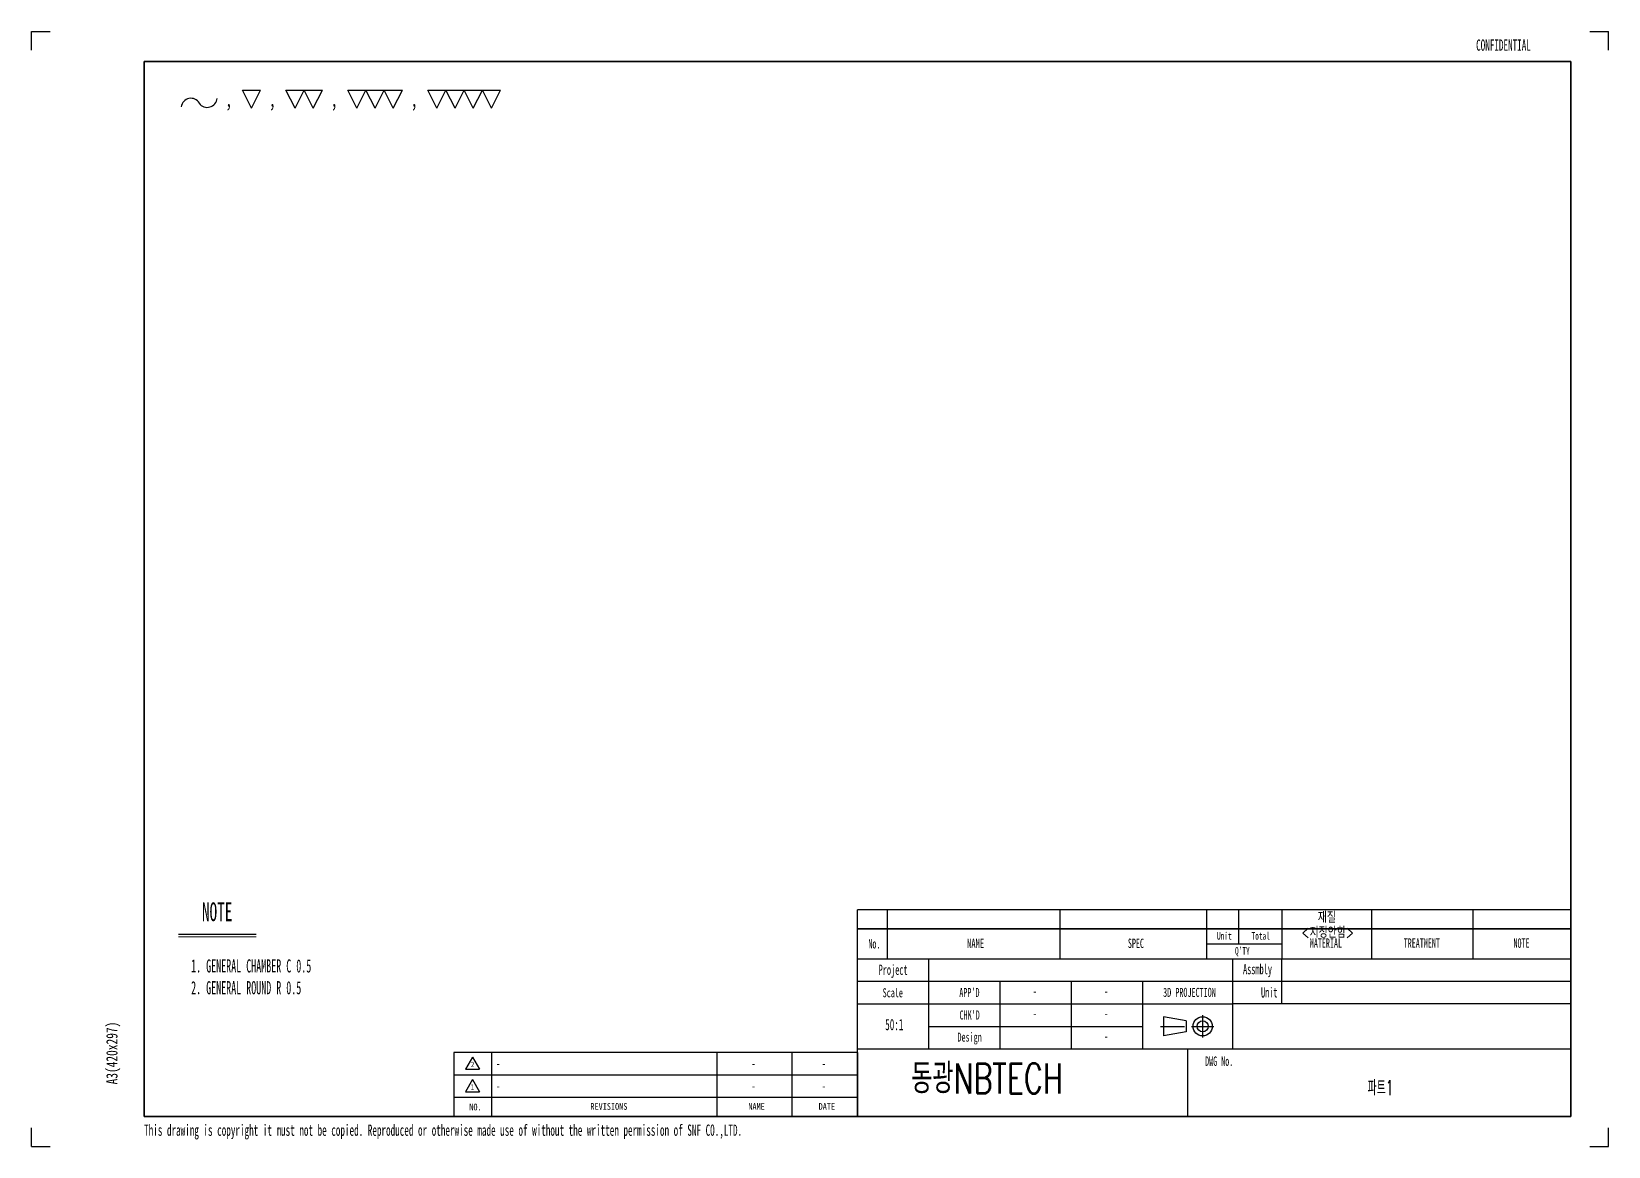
# Model space of a CAD drawing. Header units: millimetres. Extents: x -20.9 to 29.1, y -21.8 to 28.2.
# Drawn here: x 0 to 8.4, y 0 to 5.94 of the extents above; entities that cross this region are included whole.
import ezdxf

# ---------------------------------------------------------------- set-up
doc = ezdxf.new("R2010")
doc.units = ezdxf.units.MM
doc.header["$LTSCALE"] = 0.02
doc.linetypes.add('CENTER', pattern=[10.16, 6.35, -1.27, 1.27, -1.27])
doc.layers.add('3', color=3, linetype='Continuous')
doc.layers.add('4-1', color=2, linetype='Continuous')
doc.styles.add('SLDTEXTSTYLE0', font='TXT', dxfattribs={"width": 0.744681})
doc.styles.add('SLDTEXTSTYLE1', font='TXT', dxfattribs={"width": 0.7, "bigfont": 'bigfont'})
doc.styles.add('SLDTEXTSTYLE2', font='TXT', dxfattribs={"width": 0.6})
doc.styles.add('SLDTEXTSTYLE3', font='TXT', dxfattribs={"width": 0.675})
doc.styles.add('SLDTEXTSTYLE4', font='TXT', dxfattribs={"width": 0.56})
doc.styles.add('SLDTEXTSTYLE5', font='TXT', dxfattribs={"width": 0.595745})
doc.styles.add('SLDTEXTSTYLE6', font='TXT', dxfattribs={"width": 0.595745, "bigfont": 'bigfont'})
doc.styles.add('SLDTEXTSTYLE7', font='TXT', dxfattribs={"width": 0.7})

# ---------------------------------------------------------------- blocks, each defined once
blk = doc.blocks.new('SW_NOTE_0')
at = {"layer": '4-1', "color": 0, "insert": (-0.0773, 0.2463), "char_height": 0.06, "attachment_point": 2, "rotation": 90, "style": 'SLDTEXTSTYLE0'}
blk.add_mtext('A3(420x297)', dxfattribs=at)
blk = doc.blocks.new('SW_NOTE_0_1')
at = {"layer": '4-1', "color": 0, "insert": (0, 0.2063), "char_height": 0.16, "attachment_point": 1, "style": 'SLDTEXTSTYLE1'}
blk.add_mtext('동광NBTECH', dxfattribs=at)
blk = doc.blocks.new('SW_NOTE_0_2')
at = {"layer": '4-1', "color": 0, "insert": (0.1194, 0.0645), "char_height": 0.05, "attachment_point": 2, "style": 'SLDTEXTSTYLE2'}
blk.add_mtext('DWG No.', dxfattribs=at)
blk = doc.blocks.new('SW_NOTE_0_3')
at = {"layer": '4-1', "color": 0, "insert": (0.0708, 0.0619), "char_height": 0.048, "attachment_point": 2, "style": 'SLDTEXTSTYLE2'}
blk.add_mtext("APP'D", dxfattribs=at)
blk = doc.blocks.new('SW_NOTE_0_4')
at = {"layer": '4-1', "color": 0, "insert": (0.0965, 0.0696), "char_height": 0.054, "attachment_point": 2, "style": 'SLDTEXTSTYLE2'}
blk.add_mtext('Project', dxfattribs=at)
blk = doc.blocks.new('SW_NOTE_0_5')
at = {"layer": '4-1', "color": 0, "insert": (0.1087, 0.0696), "char_height": 0.054, "attachment_point": 2, "style": 'SLDTEXTSTYLE2'}
blk.add_mtext('Assmbly', dxfattribs=at)
blk = doc.blocks.new('SW_NOTE_0_6')
at = {"layer": '4-1', "color": 0, "insert": (0.0762, 0.0619), "char_height": 0.048, "attachment_point": 2, "style": 'SLDTEXTSTYLE2'}
blk.add_mtext("CHK'D", dxfattribs=at)
blk = doc.blocks.new('SW_NOTE_0_7')
at = {"layer": '4-1', "color": 0, "insert": (0.0822, 0.0619), "char_height": 0.048, "attachment_point": 2, "style": 'SLDTEXTSTYLE2'}
blk.add_mtext('Design', dxfattribs=at)
blk = doc.blocks.new('SW_NOTE_0_8')
at = {"layer": '4-1', "color": 0, "insert": (0.1194, 0.0645), "char_height": 0.05, "attachment_point": 2, "style": 'SLDTEXTSTYLE2'}
blk.add_mtext('MATERIAL', dxfattribs=at)
blk = doc.blocks.new('SW_NOTE_0_9')
at = {"layer": '4-1', "color": 0, "insert": (0.0644, 0.0645), "char_height": 0.05, "attachment_point": 2, "style": 'SLDTEXTSTYLE2'}
blk.add_mtext('SPEC', dxfattribs=at)
blk = doc.blocks.new('SW_NOTE_0_10')
at = {"layer": '4-1', "color": 0, "insert": (0.0437, 0.0645), "char_height": 0.05, "attachment_point": 2, "style": 'SLDTEXTSTYLE2'}
blk.add_mtext('No.', dxfattribs=at)
blk = doc.blocks.new('SW_NOTE_0_11')
at = {"layer": '4-1', "color": 0, "insert": (0.0844, 0.0645), "char_height": 0.05, "attachment_point": 2, "style": 'SLDTEXTSTYLE3'}
blk.add_mtext('NAME', dxfattribs=at)
blk = doc.blocks.new('SW_NOTE_0_12')
at = {"layer": '4-1', "color": 0, "insert": (0.044, 0.0516), "char_height": 0.04, "attachment_point": 2, "style": 'SLDTEXTSTYLE2'}
blk.add_mtext("Q'TY", dxfattribs=at)
blk = doc.blocks.new('SW_NOTE_0_13')
at = {"layer": '4-1', "color": 0, "insert": (0.1388, 0.0645), "char_height": 0.05, "attachment_point": 2, "style": 'SLDTEXTSTYLE2'}
blk.add_mtext('TREATMENT', dxfattribs=at)
blk = doc.blocks.new('SW_NOTE_0_14')
at = {"layer": '4-1', "color": 0, "insert": (0.0681, 0.0645), "char_height": 0.05, "attachment_point": 2, "style": 'SLDTEXTSTYLE2'}
blk.add_mtext('NOTE', dxfattribs=at)
blk = doc.blocks.new('SW_NOTE_0_15')
at = {"layer": '4-1', "color": 0, "insert": (0.0385, 0.0516), "char_height": 0.04, "attachment_point": 2, "style": 'SLDTEXTSTYLE2'}
blk.add_mtext('Unit', dxfattribs=at)
blk = doc.blocks.new('SW_NOTE_0_16')
at = {"layer": '4-1', "color": 0, "insert": (0.049, 0.0516), "char_height": 0.04, "attachment_point": 2, "style": 'SLDTEXTSTYLE2'}
blk.add_mtext('Total', dxfattribs=at)
blk = doc.blocks.new('SW_NOTE_0_17')
at = {"layer": '4-1', "color": 0, "insert": (0.052, 0.0696), "char_height": 0.054, "attachment_point": 2, "style": 'SLDTEXTSTYLE2'}
blk.add_mtext('Unit', dxfattribs=at)
blk = doc.blocks.new('SW_NOTE_0_18')
at = {"layer": '4-1', "color": 0, "insert": (0.0678, 0.0619), "char_height": 0.048, "attachment_point": 2, "style": 'SLDTEXTSTYLE2'}
blk.add_mtext('Scale', dxfattribs=at)
blk = doc.blocks.new('SW_NOTE_0_19')
at = {"layer": '4-1', "color": 0, "insert": (0.1406, 0.0464), "char_height": 0.036, "attachment_point": 2, "style": 'SLDTEXTSTYLE0'}
blk.add_mtext('REVISIONS', dxfattribs=at)
blk = doc.blocks.new('SW_NOTE_0_20')
at = {"layer": '4-1', "color": 0, "insert": (0.0455, 0.0464), "char_height": 0.036, "attachment_point": 2, "style": 'SLDTEXTSTYLE0'}
blk.add_mtext('NO.', dxfattribs=at)
blk = doc.blocks.new('SW_NOTE_0_21')
at = {"layer": '4-1', "color": 0, "insert": (0.0742, 0.0464), "char_height": 0.036, "attachment_point": 2, "style": 'SLDTEXTSTYLE0'}
blk.add_mtext('NAME', dxfattribs=at)
blk = doc.blocks.new('SW_NOTE_0_22')
at = {"layer": '4-1', "color": 0, "insert": (0.0688, 0.0464), "char_height": 0.036, "attachment_point": 2, "style": 'SLDTEXTSTYLE0'}
blk.add_mtext('DATE', dxfattribs=at)
blk = doc.blocks.new('SW_NOTE_0_23')
at = {"layer": '4-1', "color": 0, "insert": (0.1962, 0.0619), "char_height": 0.048, "attachment_point": 2, "style": 'SLDTEXTSTYLE2'}
blk.add_mtext('3D PROJECTION', dxfattribs=at)
blk = doc.blocks.new('A$C547C11EC_')
for p, q in [((-1.76, 0), (-1.76, 1.1)), ((2.04, 1.1), (-1.76, 1.1)), ((2.04, 1.1), (2.04, 0.84)), ((-1.76, 1), (2.04, 1)), ((2.04, 1), (-1.76, 1)), ((-1.76, 0.84), (2.04, 0.84)), ((-1.76, 0.84), (2.04, 0.84)), ((-1.38, 0.72), (-1.38, 0.84)), ((0.24, 0.72), (0.24, 0.84)), ((2.04, 0.84), (2.04, 0)), ((-1.76, 0.72), (0.24, 0.72)), ((0.24, 0.36), (0.24, 0.72)), ((2.04, 0.6), (0.24, 0.6)), ((-0.1303, 0.5312), (-0.1303, 0.4288)), ((-0.0103, 0.51), (-0.1303, 0.5312)), ((-0.0103, 0.51), (-0.0103, 0.45)), ((-0.0103, 0.45), (-0.1303, 0.4288)), ((-1.76, 0.36), (2.04, 0.36)), ((-1.76, 0.34), (-1.76, 0)), ((0, 0), (0, 0.36)), ((-3.91, 0), (-1.76, 0)), ((2.04, 0), (-1.76, 0))]:
    blk.add_line(p, q)
at = {"color": 3, "linetype": 'Continuous', "true_color": 0x00ff00}
for p, q in [((-0.68, 0.84), (-0.68, 1.1)), ((0.1, 0.84), (0.1, 1.1)), ((0.27, 1.1), (0.27, 0.92)), ((0.5, 1.1), (0.5, 0.84)), ((0.98, 0.84), (0.98, 1.1)), ((1.52, 0.84), (1.52, 1.1)), ((0.1, 0.92), (0.5, 0.92)), ((0.5, 0.6), (0.5, 0.84)), ((-1.38, 0.36), (-1.38, 0.72)), ((-1, 0.36), (-1, 0.72)), ((-0.24, 0.36), (-0.24, 0.72)), ((0.24, 0.72), (2.04, 0.72)), ((-1.76, 0.1), (-3.91, 0.1))]:
    blk.add_line(p, q, dxfattribs=at)
at = {"color": 251, "true_color": 0x6a6a6a}
for p, q in [((-0.62, 0.36), (-0.62, 0.72)), ((-1.76, 0.6), (0.24, 0.6)), ((-1.38, 0.48), (-0.24, 0.48)), ((-1.76, 0.34), (-3.91, 0.34)), ((-3.71, 0.34), (-3.71, 0)), ((-2.51, 0.34), (-2.51, 0)), ((-2.11, 0.34), (-2.11, 0)), ((-1.76, 0.22), (-3.91, 0.22))]:
    blk.add_line(p, q, dxfattribs=at)
at = {"color": 1, "linetype": 'CENTER'}
for p, q in [((0.0785, 0.42), (0.0785, 0.54)), ((-0.1456, 0.48), (0.0011, 0.48)), ((0.0185, 0.48), (0.1385, 0.48))]:
    blk.add_line(p, q, dxfattribs=at)
at = {"color": 7}
blk.add_line((-3.91, 0.34), (-3.91, 0), dxfattribs=at)
blk.add_circle((0.0785, 0.48), 0.0512)
at = {"color": 251, "true_color": 0x6a6a6a}
blk.add_circle((0.0785, 0.48), 0.03, dxfattribs=at)
at = {"layer": '3', "color": 3, "linetype": 'Continuous', "true_color": 0x00ff00}
blk.add_line((-1.6, 0.84), (-1.6, 1.1), dxfattribs=at)
at = {"layer": '4-1'}
for name, p in [('SW_NOTE_0_10', (-1.714, 0.8804)), ('SW_NOTE_0_11', (-1.2154, 0.8827)), ('SW_NOTE_0_9', (-0.3415, 0.8829)), ('SW_NOTE_0_15', (0.1552, 0.9302)), ('SW_NOTE_0_16', (0.3387, 0.9302)), ('SW_NOTE_0_8', (0.6156, 0.8838)), ('SW_NOTE_0_13', (1.107, 0.8838)), ('SW_NOTE_0_14', (1.7089, 0.8838)), ('SW_NOTE_0_12', (0.2457, 0.8508)), ('SW_NOTE_0_4', (-1.667, 0.7388)), ('SW_NOTE_0_5', (0.2618, 0.742)), ('SW_NOTE_0_18', (-1.6401, 0.6209)), ('SW_NOTE_0_3', (-1.2349, 0.6225)), ('SW_NOTE_0_23', (-0.1881, 0.6231)), ('SW_NOTE_0_17', (0.3811, 0.6181)), ('SW_NOTE_0_6', (-1.2391, 0.5025)), ('SW_NOTE_0_7', (-1.2452, 0.3849)), ('SW_NOTE_0_2', (0.047, 0.255)), ('SW_NOTE_0_20', (-3.8407, 0.0218)), ('SW_NOTE_0_19', (-3.2251, 0.0248)), ('SW_NOTE_0_21', (-2.3721, 0.0248)), ('SW_NOTE_0_22', (-1.9924, 0.0248))]:
    blk.add_blockref(name, p, dxfattribs=at)
blk = doc.blocks.new('A$C0C890E57')
at = {"color": 150, "linetype": 'Continuous', "true_color": 0x0080ff}
for p, q in [((-8.3, -0.1), (-8.3, 0)), ((-8.3, 0), (-8.2, 0)), ((0, 0), (0.1, 0)), ((0.1, -0.1), (0.1, 0)), ((-8.3, -5.94), (-8.3, -5.84)), ((0.1, -5.94), (0.1, -5.84)), ((-8.3, -5.94), (-8.2, -5.94)), ((0, -5.94), (0.1, -5.94))]:
    blk.add_line(p, q, dxfattribs=at)
at = {"lineweight": 35}
for p, q in [((-0.1, -0.16), (-7.7, -0.1602)), ((-7.7, -0.1602), (-7.7, -5.7811)), ((-0.1, -5.78), (-0.1, -0.16)), ((-7.7, -5.78), (-0.1, -5.78))]:
    blk.add_line(p, q, dxfattribs=at)
at = {"color": 2, "linetype": 'Continuous', "true_color": 0xffff00}
blk.add_line((-7.7, -5.7802), (-2.8, -5.7802), dxfattribs=at)
at = {"color": 7, "linetype": 'Continuous'}
blk.add_blockref('A$C547C11EC_', (-2.14, -5.78), dxfattribs=at)
at = {"layer": '4-1'}
for name, p in [('SW_NOTE_0', (-7.8248, -5.6886)), ('SW_NOTE_0_1', (-3.6147, -5.7037))]:
    blk.add_blockref(name, p, dxfattribs=at)
blk = doc.blocks.new('SW_NOTE_0_24')
at = {"layer": '4-1', "color": 0, "char_height": 0.07, "attachment_point": 1, "style": 'SLDTEXTSTYLE4'}
for s, insert in [('1. GENERAL CHAMBER C 0.5', (0, 0.0902)), ('2. GENERAL ROUND R 0.5', (0, -0.026))]:
    blk.add_mtext(s, dxfattribs=dict(at, insert=insert))
blk = doc.blocks.new('SW_NOTE_0_25')
at = {"layer": '4-1', "color": 0, "char_height": 0.06, "attachment_point": 2, "style": 'SLDTEXTSTYLE1'}
for s, insert in [('<지정안함>', (0.0759, -0.0027)), ('재질', (0.0713, 0.0773))]:
    blk.add_mtext(s, dxfattribs=dict(at, insert=insert))
blk = doc.blocks.new('SW_NOTE_0_26')
at = {"layer": '4-1', "color": 0}
for p, q in [((0.1726, 0.016), (0.1242, 0.1129)), ((0.1242, 0.1129), (0.2211, 0.1129)), ((0.1726, 0.016), (0.2211, 0.1129)), ((0.405, 0.016), (0.3565, 0.1129)), ((0.3565, 0.1129), (0.4535, 0.1129)), ((0.405, 0.016), (0.4535, 0.1129)), ((0.5019, 0.016), (0.4535, 0.1129)), ((0.4535, 0.1129), (0.5504, 0.1129)), ((0.5019, 0.016), (0.5504, 0.1129)), ((0.7343, 0.016), (0.6858, 0.1129)), ((0.6858, 0.1129), (0.7827, 0.1129)), ((0.7343, 0.016), (0.7827, 0.1129)), ((0.8312, 0.016), (0.7827, 0.1129)), ((0.7827, 0.1129), (0.8796, 0.1129)), ((0.8312, 0.016), (0.8796, 0.1129)), ((0.9281, 0.016), (0.8796, 0.1129)), ((0.8796, 0.1129), (0.9765, 0.1129)), ((0.9281, 0.016), (0.9765, 0.1129)), ((1.1605, 0.016), (1.112, 0.1129)), ((1.112, 0.1129), (1.2089, 0.1129)), ((1.1605, 0.016), (1.2089, 0.1129)), ((1.2574, 0.016), (1.2089, 0.1129)), ((1.2089, 0.1129), (1.3058, 0.1129)), ((1.2574, 0.016), (1.3058, 0.1129)), ((1.3543, 0.016), (1.3058, 0.1129)), ((1.3058, 0.1129), (1.4027, 0.1129)), ((1.3543, 0.016), (1.4027, 0.1129)), ((1.4512, 0.016), (1.4027, 0.1129)), ((1.4027, 0.1129), (1.4996, 0.1129)), ((1.4512, 0.016), (1.4996, 0.1129))]:
    blk.add_line(p, q, dxfattribs=at)
for centre, radius, start, end in [((-0.1494, 0.016), 0.0526, 31.2184, 172.5868), ((-0.0629, 0.0741), 0.0536, 216.65611, 353.77417)]:
    blk.add_arc(centre, radius, start, end, dxfattribs=at)
at = {"layer": '4-1', "color": 0, "char_height": 0.0847, "attachment_point": 1, "style": 'SLDTEXTSTYLE7'}
for insert in [(0.0317, 0.1091), (0.2641, 0.1091), (0.5934, 0.1091), (1.0196, 0.1091)]:
    blk.add_mtext(',', dxfattribs=dict(at, insert=insert))

msp = doc.modelspace()

# ---------------------------------------------------------------- linework, layer by layer
at = {"color": 4, "true_color": 0x00ffff}
for p, q in [((0.7842, 1.1303), (1.1971, 1.1303)), ((2.3135, 0.4119), (2.3874, 0.4119))]:
    msp.add_line(p, q, dxfattribs=at)
at = {"color": 179, "linetype": 'Continuous', "lineweight": 18, "true_color": 0x212142}
msp.add_line((0.7842, 1.1162), (1.1971, 1.1162), dxfattribs=at)
at = {"color": 4, "linetype": 'Continuous', "true_color": 0x00ffff}
for p, q in [((2.3505, 0.4759), (2.3135, 0.4119)), ((2.3505, 0.4759), (2.3874, 0.4119)), ((2.3505, 0.3559), (2.3135, 0.2919)), ((2.3505, 0.3559), (2.3874, 0.2919)), ((2.3135, 0.2919), (2.3874, 0.2919))]:
    msp.add_line(p, q, dxfattribs=at)

# ---------------------------------------------------------------- block references
at = {"color": 7, "linetype": 'Continuous'}
msp.add_blockref('A$C0C890E57', (8.3014, 5.94), dxfattribs=at)
at = {"layer": '4-1'}
for name, p in [('SW_NOTE_0_26', (1.0002, 5.5156)), ('SW_NOTE_0_25', (6.8301, 1.1741)), ('SW_NOTE_0_24', (0.8516, 0.9067))]:
    msp.add_blockref(name, p, dxfattribs=at)

# ---------------------------------------------------------------- texts
for s, insert, char_height, attachment_point, style in [('CONFIDENTIAL', (7.6964, 5.8977), 0.06, 1, 'SLDTEXTSTYLE5'), ('NOTE', (0.9903, 1.3003), 0.1, 2, 'SLDTEXTSTYLE5'), ('-', (5.3456, 0.8517), 0.048, 2, 'SLDTEXTSTYLE5'), ('-', (5.7256, 0.8517), 0.048, 2, 'SLDTEXTSTYLE5'), ('50:1', (4.5973, 0.6796), 0.06, 2, 'SLDTEXTSTYLE5'), ('-', (5.3456, 0.7317), 0.048, 2, 'SLDTEXTSTYLE5'), ('-', (5.7256, 0.7317), 0.048, 2, 'SLDTEXTSTYLE5'), ('-', (5.7256, 0.6117), 0.048, 2, 'SLDTEXTSTYLE5'), ('2', (2.3507, 0.4514), 0.0288, 2, 'SLDTEXTSTYLE0'), ('-', (2.4768, 0.4666), 0.048, 1, 'SLDTEXTSTYLE5'), ('-', (3.8464, 0.4666), 0.048, 2, 'SLDTEXTSTYLE5'), ('-', (4.2225, 0.4666), 0.048, 2, 'SLDTEXTSTYLE5'), ('파트1', (7.1872, 0.3527), 0.08, 2, 'SLDTEXTSTYLE6'), ('1', (2.3499, 0.3314), 0.0288, 2, 'SLDTEXTSTYLE0'), ('-', (2.4768, 0.3466), 0.048, 1, 'SLDTEXTSTYLE5'), ('-', (3.8464, 0.3466), 0.048, 2, 'SLDTEXTSTYLE5'), ('-', (4.2225, 0.3466), 0.048, 2, 'SLDTEXTSTYLE5'), ('This drawing is copyright it must not be copied. Reproduced or otherwise made use of without the written permission of SNF CO.,LTD.', (0.6011, 0.1168), 0.06, 1, 'SLDTEXTSTYLE5')]:
    msp.add_mtext(s, dxfattribs=dict(at, insert=insert, char_height=char_height, attachment_point=attachment_point, style=style))

doc.saveas('drawing.dxf')
